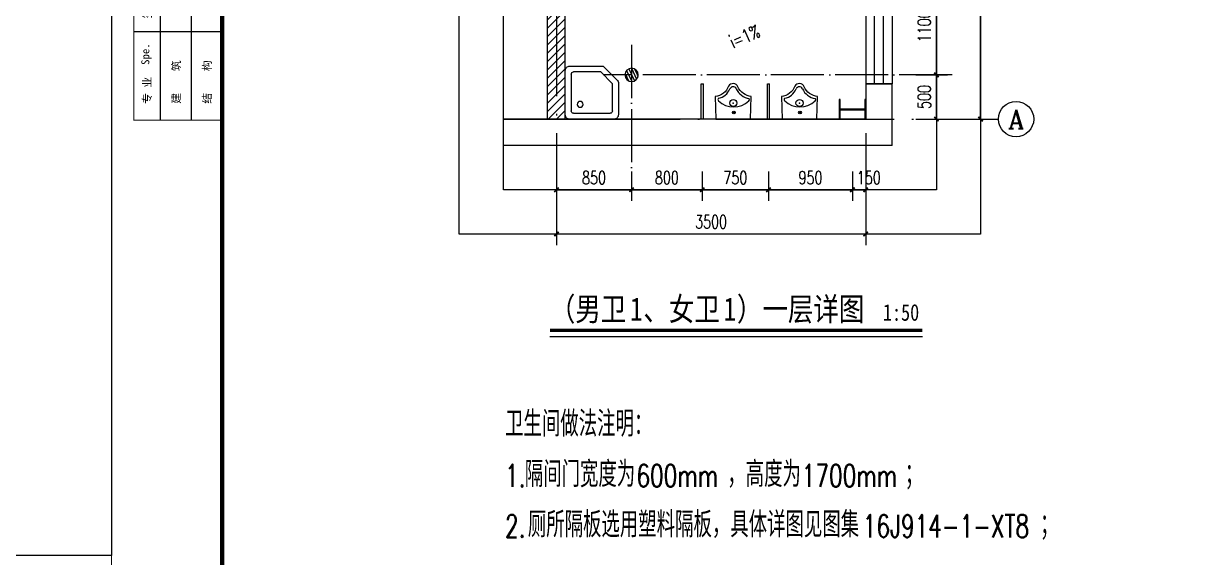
# Model space of a CAD drawing. Extents: x -275060 to -14507, y -783073 to -270523.
# Drawn here: x -193854 to -180512, y -767819 to -761780 of the extents above; entities that cross this region are included whole.
import ezdxf
from ezdxf.enums import TextEntityAlignment as Align

# ---------------------------------------------------------------- set-up
doc = ezdxf.new("R2010")
doc.units = 0
doc.header["$LTSCALE"] = 1000
doc.header["$MEASUREMENT"] = 0
doc.linetypes.add('DOTE', pattern=[2.42, 2, -0.2, 0.02, -0.2])
doc.layers.get('Defpoints').update_dxf_attribs({"color": 252})
for name, color, linetype in [('00-tk', 151, 'Continuous'), ('07m', 36, 'Continuous'), ('A-Fur1(建筑厨卫洁具)', 136, 'Continuous'), ('A-Index(建筑索引线剖切号线)', 5, 'Continuous'), ('AXIS', 3, 'Continuous'), ('DIM_SYMB', 3, 'Continuous'), ('DOTE', 1, 'Continuous'), ('LVTRY', 6, 'Continuous'), ('PUB_DIM', 3, 'Continuous'), ('PUB_HATCH', 8, 'Continuous'), ('PUB_TEXT', 7, 'Continuous'), ('WALL', 7, 'Continuous'), ('WALL-MOVE', 6, 'Continuous'), ('WINDOW', 4, 'Continuous'), ('洁具', 253, 'Continuous')]:
    doc.layers.add(name, color=color, linetype=linetype)
doc.layers.add('DIM_MODI', color=6, linetype='Continuous', plot=False)
doc.layers.add('TK', color=252, linetype='Continuous', lineweight=13)
doc.styles.add('_TCH_AXIS', font='COMPLEX', dxfattribs={"bigfont": 'GBCBIG'})
doc.styles.add('_TCH_DIM', font='SIMPLEX', dxfattribs={"bigfont": 'GBCBIG'})
doc.styles.add('_TCH_DIM_T3', font='SIMPLEX', dxfattribs={"width": 0.705882, "bigfont": 'GBCBIG'})
doc.styles.add('DS6HT', font='simhei.ttf', dxfattribs={"width": 0.8})
doc.styles.add('仿宋体', font='', dxfattribs={"width": 0.8})
doc.styles.get('仿宋体').set_extended_font_data('SimSun')
doc.dimstyles.new('_TCH_ARCH&&50', dxfattribs={"dimtxt": 148.75, "dimasz": 50, "dimexe": 125, "dimexo": 150, "dimgap": 63.125, "dimtad": 1, "dimdec": 0, "dimzin": 0, "dimdsep": 46, "dimtxsty": '_TCH_DIM_T3', "dimblk": 'ARCHTICK', "dimcen": 0.09, "dimclrt": 7, "dimazin": 2, "dimtfac": 1, "dimtdec": 0, "dimtix": 1, "dimtmove": 2, "dimatfit": 3, "dimfxl": 0, "dimtolj": 1, "dimtzin": 0, "dimarcsym": 0})

# ---------------------------------------------------------------- blocks, each defined once
blk = doc.blocks.new('$lvtry$00000225')
at = {"color": 0}
blk.add_line((-181, -234), (-181, -234), dxfattribs=at)
blk.add_lwpolyline([(53, -374, -0.307493), (205, -257), (195, 0), (-195, 0), (-205, -256, -0.265776), (-54, -366, 0.591279)], format="xyb", close=True, dxfattribs=at)
for centre, radius in [((-6, -75), 15.8), ((-1, -182), 40.3)]:
    blk.add_circle(centre, radius, dxfattribs=at)
for centre, radius, start, end in [((-161, -223), 22.7, 134.5857, 206.4573), ((-200, -412), 179, 22.2984, 83.8043), ((-5, -382), 245, 45.4143, 134.5857), ((199, -407), 174, 100.5676, 157.7034), ((153, -222), 20.3, 314.5857, 45.4143), ((1, -326), 39.6, 206.4354, 337.7034)]:
    blk.add_arc(centre, radius, start, end, dxfattribs=at)
for p in [(-6, -75), (-1, -182)]:
    blk.add_point(p, dxfattribs=at)
blk = doc.blocks.new('_LV13')
at = {"color": 0}
for p, q in [((-0.495, 0.071), (-0.071, 0.495)), ((-0.465, -0.183), (0.183, 0.465)), ((-0.354, -0.354), (0.354, 0.354)), ((-0.183, -0.465), (0.465, 0.183)), ((0.071, -0.495), (0.495, -0.071))]:
    blk.add_line(p, q, dxfattribs=at)
blk.add_circle((0, 0), 0.5)
blk = doc.blocks.new('会签')
at = {"layer": '00-tk'}
for p, q in [((-1400, 24000), (-1400, 6000)), ((-700, 24000), (-700, 6000)), ((0, 22000), (-2000, 22000)), ((0, 20000), (-2000, 20000)), ((0, 16000), (-2000, 16000)), ((0, 14000), (-2000, 14000)), ((0, 10000), (-2000, 10000)), ((0, 8000), (-2000, 8000))]:
    blk.add_line(p, q, dxfattribs=at)
at = {"layer": '00-tk', "const_width": 24.7}
for points in [[(0, 6000), (-2000, 6000), (-2000, 24000)], [(0, 24000), (-2000, 24000)], [(0, 18000), (-2000, 18000)], [(0, 12000), (-2000, 12000)]]:
    blk.add_lwpolyline(points, dxfattribs=at)
at = {"layer": '00-tk', "style": 'DS6HT'}
for s, p in [('Date', (-1642, 23216)), ('日 期', (-1589, 22196)), ('Sign.', (-1651, 21215)), ('签 名', (-1603, 20306)), ('Spe.', (-1648, 19251)), ('采暖通风', (-948, 18370)), ('专 业', (-1608, 18369)), ('Date', (-1642, 17216)), ('日 期', (-1589, 16196)), ('Sign.', (-1651, 15215)), ('签 名', (-1603, 14306)), ('Spe.', (-1648, 13251)), ('给 排 水', (-956, 12372)), ('电    气', (-251, 12372)), ('专 业', (-1608, 12369)), ('Date', (-1642, 11216)), ('日 期', (-1589, 10196)), ('Sign.', (-1651, 9215)), ('签 名', (-1603, 8306)), ('Spe.', (-1648, 7251)), ('建    筑', (-948, 6372)), ('结    构', (-248, 6374)), ('专 业', (-1608, 6369))]:
    blk.add_text(s, height=180, rotation=90, dxfattribs=at).set_placement(p)
blk = doc.blocks.new('A1')
at = {"layer": 'TK'}
for p, q in [((-84100, 59400), (-84100, 0)), ((-81600, 58400), (-81600, 1000))]:
    blk.add_line(p, q, dxfattribs=at)
at = {"layer": 'TK', "const_width": 100}
blk.add_lwpolyline([(-81600, 58400), (-1000, 58400), (-1000, 1000), (-81600, 1000)], close=True, dxfattribs=at)
at = {"layer": 'TK'}
blk.add_blockref('会签', (-81600, 34400), dxfattribs=at)
blk = doc.blocks.new('_ArchTick')
at = {"color": 0, "linetype": 'ByBlock', "const_width": 0.4}
blk.add_lwpolyline([(-0.5, -0.5), (0.5, 0.5)], dxfattribs=at)
blk = doc.blocks.new('*D36')
at = {"layer": 'Defpoints', "color": 0, "transparency": 16777216}
for p in [(-187823, -763302), (-184323, -763302), (-184323, -764160)]:
    blk.add_point(p, dxfattribs=at)
at = {"layer": 'PUB_DIM', "color": 0, "lineweight": -2, "transparency": 16777216}
for p, q in [((-187823, -763452), (-187823, -764285)), ((-184323, -763452), (-184323, -764285)), ((-187823, -764160), (-184323, -764160))]:
    blk.add_line(p, q, dxfattribs=at)
at = {"layer": 'PUB_DIM', "color": 0, "lineweight": -2, "transparency": 16777216, "xscale": 50, "yscale": 50, "zscale": 50, "rotation": 180}
blk.add_blockref('_ArchTick', (-187823, -764160), dxfattribs=at)
at = {"layer": 'PUB_DIM', "color": 0, "lineweight": -2, "transparency": 16777216, "xscale": 50, "yscale": 50, "zscale": 50}
blk.add_blockref('_ArchTick', (-184323, -764160), dxfattribs=at)
at = {"layer": 'PUB_DIM', "color": 7, "transparency": 16777216, "insert": (-186073, -764023), "char_height": 148.8, "attachment_point": 5, "style": '_TCH_DIM_T3'}
blk.add_mtext('\\A1;3500', dxfattribs=at)
blk = doc.blocks.new('*D42')
at = {"layer": 'Defpoints', "color": 0, "transparency": 16777216}
for p in [(-187823, -763302), (-186973, -763302), (-186973, -763660)]:
    blk.add_point(p, dxfattribs=at)
at = {"layer": 'PUB_DIM', "color": 0, "lineweight": -2, "transparency": 16777216}
for p, q in [((-187823, -763452), (-187823, -763785)), ((-186973, -763452), (-186973, -763785)), ((-187823, -763660), (-186973, -763660))]:
    blk.add_line(p, q, dxfattribs=at)
at = {"layer": 'PUB_DIM', "color": 0, "lineweight": -2, "transparency": 16777216, "xscale": 50, "yscale": 50, "zscale": 50, "rotation": 180}
blk.add_blockref('_ArchTick', (-187823, -763660), dxfattribs=at)
at = {"layer": 'PUB_DIM', "color": 0, "lineweight": -2, "transparency": 16777216, "xscale": 50, "yscale": 50, "zscale": 50}
blk.add_blockref('_ArchTick', (-186973, -763660), dxfattribs=at)
at = {"layer": 'PUB_DIM', "color": 7, "transparency": 16777216, "insert": (-187398, -763523), "char_height": 148.8, "attachment_point": 5, "style": '_TCH_DIM_T3'}
blk.add_mtext('\\A1;850', dxfattribs=at)
blk = doc.blocks.new('*D43')
at = {"layer": 'Defpoints', "color": 0, "transparency": 16777216}
for p in [(-186973, -763302), (-186173, -763302), (-186173, -763660)]:
    blk.add_point(p, dxfattribs=at)
at = {"layer": 'PUB_DIM', "color": 0, "lineweight": -2, "transparency": 16777216}
for p, q in [((-186973, -763452), (-186973, -763785)), ((-186173, -763452), (-186173, -763785)), ((-186973, -763660), (-186173, -763660))]:
    blk.add_line(p, q, dxfattribs=at)
at = {"layer": 'PUB_DIM', "color": 0, "lineweight": -2, "transparency": 16777216, "xscale": 50, "yscale": 50, "zscale": 50, "rotation": 180}
blk.add_blockref('_ArchTick', (-186973, -763660), dxfattribs=at)
at = {"layer": 'PUB_DIM', "color": 0, "lineweight": -2, "transparency": 16777216, "xscale": 50, "yscale": 50, "zscale": 50}
blk.add_blockref('_ArchTick', (-186173, -763660), dxfattribs=at)
at = {"layer": 'PUB_DIM', "color": 7, "transparency": 16777216, "insert": (-186573, -763523), "char_height": 148.8, "attachment_point": 5, "style": '_TCH_DIM_T3'}
blk.add_mtext('\\A1;800', dxfattribs=at)
blk = doc.blocks.new('*D44')
at = {"layer": 'Defpoints', "color": 0, "transparency": 16777216}
for p in [(-186173, -763302), (-185423, -763302), (-185423, -763660)]:
    blk.add_point(p, dxfattribs=at)
at = {"layer": 'PUB_DIM', "color": 0, "lineweight": -2, "transparency": 16777216}
for p, q in [((-186173, -763452), (-186173, -763785)), ((-185423, -763452), (-185423, -763785)), ((-186173, -763660), (-185423, -763660))]:
    blk.add_line(p, q, dxfattribs=at)
at = {"layer": 'PUB_DIM', "color": 0, "lineweight": -2, "transparency": 16777216, "xscale": 50, "yscale": 50, "zscale": 50, "rotation": 180}
blk.add_blockref('_ArchTick', (-186173, -763660), dxfattribs=at)
at = {"layer": 'PUB_DIM', "color": 0, "lineweight": -2, "transparency": 16777216, "xscale": 50, "yscale": 50, "zscale": 50}
blk.add_blockref('_ArchTick', (-185423, -763660), dxfattribs=at)
at = {"layer": 'PUB_DIM', "color": 7, "transparency": 16777216, "insert": (-185798, -763523), "char_height": 148.8, "attachment_point": 5, "style": '_TCH_DIM_T3'}
blk.add_mtext('\\A1;750', dxfattribs=at)
blk = doc.blocks.new('*D45')
at = {"layer": 'Defpoints', "color": 0, "transparency": 16777216}
for p in [(-185423, -763302), (-184473, -763302), (-184473, -763660)]:
    blk.add_point(p, dxfattribs=at)
at = {"layer": 'PUB_DIM', "color": 0, "lineweight": -2, "transparency": 16777216}
for p, q in [((-185423, -763452), (-185423, -763785)), ((-184473, -763452), (-184473, -763785)), ((-185423, -763660), (-184473, -763660))]:
    blk.add_line(p, q, dxfattribs=at)
at = {"layer": 'PUB_DIM', "color": 0, "lineweight": -2, "transparency": 16777216, "xscale": 50, "yscale": 50, "zscale": 50, "rotation": 180}
blk.add_blockref('_ArchTick', (-185423, -763660), dxfattribs=at)
at = {"layer": 'PUB_DIM', "color": 0, "lineweight": -2, "transparency": 16777216, "xscale": 50, "yscale": 50, "zscale": 50}
blk.add_blockref('_ArchTick', (-184473, -763660), dxfattribs=at)
at = {"layer": 'PUB_DIM', "color": 7, "transparency": 16777216, "insert": (-184948, -763523), "char_height": 148.8, "attachment_point": 5, "style": '_TCH_DIM_T3'}
blk.add_mtext('\\A1;950', dxfattribs=at)
blk = doc.blocks.new('*D46')
at = {"layer": 'Defpoints', "color": 0, "transparency": 16777216}
for p in [(-184473, -763302), (-184323, -763302), (-184323, -763660)]:
    blk.add_point(p, dxfattribs=at)
at = {"layer": 'PUB_DIM', "color": 0, "lineweight": -2, "transparency": 16777216}
for p, q in [((-184473, -763452), (-184473, -763785)), ((-184323, -763452), (-184323, -763785)), ((-184473, -763660), (-184323, -763660))]:
    blk.add_line(p, q, dxfattribs=at)
at = {"layer": 'PUB_DIM', "color": 0, "lineweight": -2, "transparency": 16777216, "xscale": 50, "yscale": 50, "zscale": 50, "rotation": 180}
blk.add_blockref('_ArchTick', (-184473, -763660), dxfattribs=at)
at = {"layer": 'PUB_DIM', "color": 0, "lineweight": -2, "transparency": 16777216, "xscale": 50, "yscale": 50, "zscale": 50}
blk.add_blockref('_ArchTick', (-184323, -763660), dxfattribs=at)
at = {"layer": 'PUB_DIM', "color": 7, "transparency": 16777216, "insert": (-184288, -763523), "char_height": 148.8, "attachment_point": 5, "style": '_TCH_DIM_T3'}
blk.add_mtext('\\A1;150', dxfattribs=at)
blk = doc.blocks.new('*D66')
at = {"layer": 'Defpoints', "color": 0, "transparency": 16777216}
for p in [(-183905, -761260), (-183523, -761260), (-183905, -762360)]:
    blk.add_point(p, dxfattribs=at)
at = {"layer": 'PUB_DIM', "color": 0, "lineweight": -2, "transparency": 16777216}
for p, q in [((-183755, -761260), (-183398, -761260)), ((-183523, -762360), (-183523, -761260)), ((-183755, -762360), (-183398, -762360))]:
    blk.add_line(p, q, dxfattribs=at)
at = {"layer": 'PUB_DIM', "color": 0, "lineweight": -2, "transparency": 16777216, "xscale": 50, "yscale": 50, "zscale": 50}
for p, rotation in [((-183523, -761260), 90), ((-183523, -762360), 270)]:
    blk.add_blockref('_ArchTick', p, dxfattribs=dict(at, rotation=rotation))
at = {"layer": 'PUB_DIM', "color": 7, "transparency": 16777216, "insert": (-183660, -761810), "char_height": 148.8, "attachment_point": 5, "rotation": 90, "style": '_TCH_DIM_T3'}
blk.add_mtext('\\A1;1100', dxfattribs=at)
blk = doc.blocks.new('*D67')
at = {"layer": 'Defpoints', "color": 0, "transparency": 16777216}
for p in [(-183905, -762360), (-183523, -762360), (-183905, -762860)]:
    blk.add_point(p, dxfattribs=at)
at = {"layer": 'PUB_DIM', "color": 0, "lineweight": -2, "transparency": 16777216}
for p, q in [((-183755, -762360), (-183398, -762360)), ((-183523, -762860), (-183523, -762360)), ((-183755, -762860), (-183398, -762860))]:
    blk.add_line(p, q, dxfattribs=at)
at = {"layer": 'PUB_DIM', "color": 0, "lineweight": -2, "transparency": 16777216, "xscale": 50, "yscale": 50, "zscale": 50}
for p, rotation in [((-183523, -762360), 90), ((-183523, -762860), 270)]:
    blk.add_blockref('_ArchTick', p, dxfattribs=dict(at, rotation=rotation))
at = {"layer": 'PUB_DIM', "color": 7, "transparency": 16777216, "insert": (-183660, -762610), "char_height": 148.8, "attachment_point": 5, "rotation": 90, "style": '_TCH_DIM_T3'}
blk.add_mtext('\\A1;500', dxfattribs=at)
blk = doc.blocks.new('*D70')
at = {"layer": 'Defpoints', "color": 0, "transparency": 16777216}
for p in [(-183523, -759960), (-183023, -759960), (-183523, -762860)]:
    blk.add_point(p, dxfattribs=at)
at = {"layer": 'PUB_DIM', "color": 0, "lineweight": -2, "transparency": 16777216}
for p, q in [((-183373, -759960), (-182898, -759960)), ((-183023, -762860), (-183023, -759960)), ((-183373, -762860), (-182898, -762860))]:
    blk.add_line(p, q, dxfattribs=at)
at = {"layer": 'PUB_DIM', "color": 0, "lineweight": -2, "transparency": 16777216, "xscale": 50, "yscale": 50, "zscale": 50}
for p, rotation in [((-183023, -759960), 90), ((-183023, -762860), 270)]:
    blk.add_blockref('_ArchTick', p, dxfattribs=dict(at, rotation=rotation))
at = {"layer": 'PUB_DIM', "color": 7, "transparency": 16777216, "insert": (-183160, -761410), "char_height": 148.8, "attachment_point": 5, "rotation": 90, "style": '_TCH_DIM_T3'}
blk.add_mtext('\\A1;2900', dxfattribs=at)
blk = doc.blocks.new('$plan$00003723')
at = {"layer": '洁具'}
for p, q in [((67, -508), (67, -92)), ((92, -67), (508, -67)), ((533, -92), (533, -400)), ((400, -533), (533, -400)), ((400, -533), (92, -533))]:
    blk.add_line(p, q, dxfattribs=at)
blk.add_lwpolyline([(590, -437, 0.198681), (600, -414), (600, -50, 0.414214), (550, 0), (50, 0, 0.414214), (0, -50), (0, -550, 0.414214), (50, -600), (414, -600, 0.198681), (437, -590)], format="xyb", close=True, dxfattribs=at)
blk.add_circle((167, -167), 33.3, dxfattribs=at)
for centre, start, end in [((92, -92), 90, 180), ((508, -92), 0, 90), ((92, -508), 180, 270)]:
    blk.add_arc(centre, 25, start, end, dxfattribs=at)
blk = doc.blocks.new('$TCHSYS$WIN2D')
for p, q in [((-0.5, 0.5), (0.5, 0.5)), ((-0.5, 0.5), (-0.5, -0.5)), ((0.5, 0.5), (0.5, -0.5)), ((0.5, 0.167), (-0.5, 0.167)), ((0.5, -0.167), (-0.5, -0.167)), ((-0.5, -0.5), (0.5, -0.5))]:
    blk.add_line(p, q)

msp = doc.modelspace()

# ---------------------------------------------------------------- hatches: boundary and pattern name
at = {"layer": 'PUB_HATCH'}
h = msp.add_hatch(dxfattribs=at)
h.set_pattern_fill('普通砖', color=256, scale=50, style=0)
h.set_pattern_definition([(45, (0, 47.75), (-47.022601, 47.022601), [])])
h.paths.add_polyline_path([(-187922.6, -762860.2), (-187722.6, -762860.2), (-187722.6, -760060.2), (-187789.3, -759960.2), (-187922.6, -759960.2)])

# ---------------------------------------------------------------- linework, layer by layer
msp.add_lwpolyline([(-184322.6, -762860.2), (-184322.6, -762640.2), (-184332.6, -762640.2), (-184332.6, -762746.2), (-184612.6, -762746.2), (-184612.6, -762640.2), (-184622.6, -762640.2), (-184622.6, -762860.2), (-184612.6, -762860.2), (-184612.6, -762754.2), (-184332.6, -762754.2), (-184332.6, -762860.2)], close=True)
at = {"layer": '07m', "color": 2}
msp.add_lwpolyline([(-207196.2, -753372.7), (-192857.2, -753372.7), (-192857.2, -767796.2), (-207196.2, -767796.2)], close=True, dxfattribs=at)
at = {"layer": 'A-Fur1(建筑厨卫洁具)'}
for p, q in [((-186185.1, -762860.2), (-186185.1, -762460.2)), ((-186185.1, -762460.2), (-186160.1, -762460.2)), ((-186160.1, -762860.2), (-186160.1, -762460.2)), ((-185435.1, -762860.2), (-185435.1, -762460.2)), ((-185435.1, -762460.2), (-185410.1, -762460.2)), ((-185410.1, -762860.2), (-185410.1, -762460.2))]:
    msp.add_line(p, q, dxfattribs=at)
at = {"layer": 'A-Index(建筑索引线剖切号线)', "linetype": 'DOTE', "ltscale": 0.3}
for p, q in [((-186972.6, -762021.7), (-186972.6, -763775.2)), ((-183343.1, -762360.2), (-187295.8, -762360.2))]:
    msp.add_line(p, q, dxfattribs=at)
at = {"layer": 'AXIS'}
msp.add_line((-183629.4, -762860.2), (-182821.4, -762860.2), dxfattribs=at)
msp.add_circle((-182621.4, -762860.2), 200, dxfattribs=at)
at = {"layer": 'DIM_SYMB'}
msp.add_lwpolyline([(-185349, -761914.4, 0, 0, 0), (-185810.3, -762112.1, 40, 0, 0), (-185948.2, -762171.2, 0, 0, 0)], format="xyseb", dxfattribs=at)
at = {"layer": 'DIM_SYMB', "const_width": 35}
msp.add_lwpolyline([(-187897.9, -765249.8), (-183681.6, -765249.8)], dxfattribs=at)
at = {"layer": 'DIM_SYMB'}
msp.add_lwpolyline([(-187897.9, -765319.8), (-183681.6, -765319.8)], dxfattribs=at)
at = {"layer": 'DOTE', "color": 1, "linetype": 'DOTE'}
for p, q in [((-187822.6, -755760.2), (-187822.6, -763660.2)), ((-184322.6, -755760.2), (-184322.6, -763660.2)), ((-188422.6, -762860.2), (-183522.6, -762860.2))]:
    msp.add_line(p, q, dxfattribs=at)
at = {"layer": 'PUB_HATCH'}
for points in [[(-188922.6, -755260.2), (-183022.6, -755260.2), (-183022.6, -764160.2), (-188922.6, -764160.2)], [(-188422.6, -755760.2), (-183522.6, -755760.2), (-183522.6, -763660.2), (-188422.6, -763660.2)]]:
    msp.add_lwpolyline(points, close=True, dxfattribs=at)
at = {"layer": 'WALL'}
for p, q in [((-187922.6, -762860.2), (-187922.6, -759960.2)), ((-187722.6, -762860.2), (-187722.6, -760060.2))]:
    msp.add_line(p, q, dxfattribs=at)
at = {"layer": 'WALL-MOVE'}
for p, q in [((-184022.6, -762460.2), (-184322.6, -762460.2)), ((-184322.6, -762460.2), (-184322.6, -762860.2)), ((-184022.6, -763160.2), (-184022.6, -762460.2)), ((-187822.6, -762860.2), (-188422.6, -762860.2)), ((-188422.6, -763160.2), (-188422.6, -762860.2)), ((-184322.6, -762860.2), (-187822.6, -762860.2)), ((-187822.6, -763160.2), (-188422.6, -763160.2)), ((-184022.6, -763160.2), (-187822.6, -763160.2))]:
    msp.add_line(p, q, dxfattribs=at)

# ---------------------------------------------------------------- block references
at = {"layer": 'A-Fur1(建筑厨卫洁具)', "xscale": -1, "yscale": -1}
for p in [(-185822.6, -762860.2), (-185072.6, -762860.2)]:
    msp.add_blockref('$lvtry$00000225', p, dxfattribs=at)
at = {"layer": 'DIM_MODI', "yscale": -1}
msp.add_blockref('$plan$00003723', (-187722.6, -762860.2), dxfattribs=at)
at = {"layer": 'LVTRY', "xscale": -150.0000000000398, "yscale": 150, "zscale": 150.0000000000398, "rotation": 160.6727995372297}
msp.add_blockref('_LV13', (-186972.6, -762360.2), dxfattribs=at)
at = {"layer": 'TK', "xscale": 0.5, "yscale": 0.5, "zscale": 0.5}
msp.add_blockref('A1', (-150807.2, -783072.7), dxfattribs=at)
at = {"layer": 'WINDOW', "xscale": -1200, "yscale": 300, "zscale": -1200, "rotation": 89.99999998544139}
msp.add_blockref('$TCHSYS$WIN2D', (-184172.6, -761860.2), dxfattribs=at)

# ---------------------------------------------------------------- texts
at = {"layer": 'AXIS', "color": 7, "style": '_TCH_AXIS'}
msp.add_text('A', height=212.6, dxfattribs=at).set_placement((-182712.5, -762966.5), (-182530.3, -762966.5), align=Align.FIT)
at = {"layer": 'DIM_SYMB', "color": 7, "style": '_TCH_DIM', "width": 0.705882}
msp.add_text('i=1%', height=148.75, rotation=23.20493, dxfattribs=at).set_placement((-185825.5, -762061.5))
at = {"layer": 'DIM_SYMB', "color": 7, "style": '仿宋体', "width": 0.8}
for s, height, p in [('（男卫', 264.35, (-187897.9, -765141.4, 0)), ('1', 264.3, (-186990.6, -765141.4, 0)), ('、女卫', 264.35, (-186839.4, -765141.4, 0)), ('1', 264.3, (-185932, -765141.4, 0)), ('）一层详图', 264.35, (-185780.8, -765141.4, 0)), ('1:50', 188.82, (-184128.3, -765141.4, 0))]:
    msp.add_text(s, height=height, dxfattribs=at).set_placement(p)
at = {"layer": 'PUB_TEXT', "style": '_TCH_DIM'}
for s, height, p in [('卫生间做法注明：', 289.36, (-188404.5, -766452, 0)), ('隔间门宽度为', 289.36, (-188181.7, -767022, 0)), ('，高度为', 289.36, (-185889.3, -767022, 0)), ('；', 289.4, (-183881, -767022, 0)), ('厕所隔板选用塑料隔板，具体详图见图集', 289.362, (-188147.4, -767592, 0)), ('；', 289.4, (-182350.2, -767592, 0))]:
    msp.add_text(s, height=height, dxfattribs=at).set_placement(p)
at = {"layer": 'PUB_TEXT', "style": '_TCH_DIM', "width": 0.705882}
for s, p in [('1.', (-188404.5, -767022, 0)), ('600mm', (-186917.8, -767022, 0)), ('1700mm', (-185046.7, -767022, 0)), ('2.', (-188404.5, -767592, 0)), ('16J914-1-XT8', (-184355.9, -767592, 0))]:
    msp.add_text(s, height=255, dxfattribs=at).set_placement(p)

# ---------------------------------------------------------------- dimensions: what is measured, and where the dimension line sits
at = {"layer": 'PUB_DIM'}
for p1, p2, distance, picture, middle in [((-183522.6, -762860.2), (-183522.6, -759960.2), -500, '*D70', (-183160.1, -761410.2)), ((-183904.6, -762360.2), (-183904.6, -761260.2), -382, '*D66', (-183660.1, -761810.2)), ((-183904.6, -762860.2), (-183904.6, -762360.2), -382, '*D67', (-183660.1, -762610.2)), ((-187822.6, -763302.3), (-184322.6, -763302.3), -858, '*D36', (-186072.6, -764022.7)), ((-187822.6, -763302.3), (-186972.6, -763302.3), -358, '*D42', (-187397.6, -763522.7)), ((-186972.6, -763302.3), (-186172.6, -763302.3), -358, '*D43', (-186572.6, -763522.7)), ((-186172.6, -763302.3), (-185422.6, -763302.3), -358, '*D44', (-185797.6, -763522.7)), ((-185422.6, -763302.3), (-184472.6, -763302.3), -358, '*D45', (-184947.6, -763522.7))]:
    dim = msp.add_aligned_dim(p1=p1, p2=p2, distance=distance, dimstyle='_TCH_ARCH&&50', dxfattribs=at)
    dim.commit()
    dim.dimension.update_dxf_attribs({"geometry": picture, "text_midpoint": middle})
dim = msp.add_linear_dim(base=(-184322.6, -763660.2), p1=(-184472.6, -763302.3), p2=(-184322.6, -763302.3), angle=0, dimstyle='_TCH_ARCH&&50', dxfattribs=at)
dim.commit()
dim.dimension.update_dxf_attribs({"geometry": '*D46', "text_midpoint": (-184287.6, -763522.7), "dimtype": 129})

doc.saveas('drawing.dxf')
